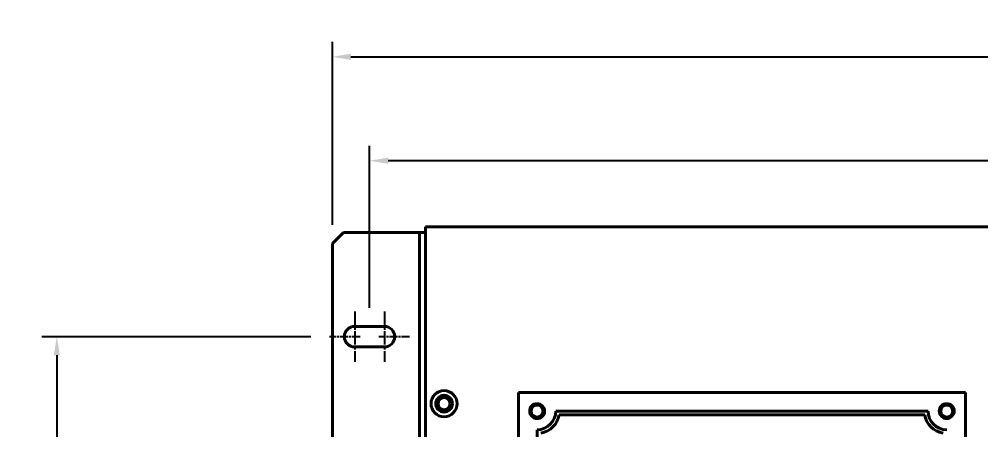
# Model space of a CAD drawing. Header units: millimetres. Extents: x 0 to 1682, y 0 to 1188.
# Drawn here: x 455 to 713.3, y 743.3 to 853.5 of the extents above; entities that cross this region are included whole.
import ezdxf

# ---------------------------------------------------------------- set-up
doc = ezdxf.new("R2010")
doc.units = ezdxf.units.MM
doc.header["$LTSCALE"] = 2
doc.linetypes.add('CHAIN', pattern=[0.3543, 0.2362, -0.0295, 0.0591, -0.0295])
for name, color, linetype, lineweight in [('가시적인 것(ISO)', 3, 'Continuous', 40), ('가시적인 좁은 것(ISO)', 3, 'Continuous', 35), ('중심 표식(ISO)', 1, 'Continuous', 25), ('치수(ISO)', 2, 'Continuous', 25)]:
    doc.layers.add(name, color=color, linetype=linetype, lineweight=lineweight)
doc.styles.add('치수 텍스트_PSTEK_POSCO', font='isocp.shx')
doc.dimstyles.new('치수_PSTEK_POSCO', dxfattribs={"dimscale": 2, "dimtxt": 3.5, "dimasz": 2.5, "dimexe": 2, "dimexo": 2.5, "dimgap": 1, "dimtad": 1, "dimrnd": 1e-08, "dimdsep": 46, "dimtxsty": '치수 텍스트_PSTEK_POSCO', "dimcen": 0.09, "dimdle": 10, "dimclrd": 7, "dimclre": 7, "dimclrt": 2, "dimadec": 1, "dimazin": 2, "dimtfac": 1, "dimtmove": 0, "dimatfit": 3, "dimfxl": 0, "dimtolj": 1, "dimlwd": -1, "dimlwe": -1, "dimarcsym": 0})

# ---------------------------------------------------------------- blocks, each defined once
blk = doc.blocks.new('*D22')
at = {"layer": 'Defpoints', "color": 0, "transparency": 16777216}
for p in [(549.12, 815.52), (1131.12, 775.02), (549.12, 771.02)]:
    blk.add_point(p, dxfattribs=at)
at = {"layer": '치수(ISO)', "color": 7, "transparency": 16777216}
for p, q in [((549.12, 776.02), (549.12, 819.52)), ((1131.12, 780.02), (1131.12, 819.52)), ((1126.12, 815.52), (554.12, 815.52))]:
    blk.add_line(p, q, dxfattribs=at)
for points in [[(554.12, 816.35), (554.12, 814.69), (549.12, 815.52)], [(1126.12, 816.35), (1126.12, 814.69), (1131.12, 815.52)]]:
    blk.add_solid(points, dxfattribs=at)
at = {"layer": '치수(ISO)', "color": 2, "transparency": 16777216, "insert": (833.61, 821.02), "char_height": 7, "attachment_point": 4, "style": '치수 텍스트_PSTEK_POSCO'}
blk.add_mtext('\\A1;582', dxfattribs=at)
blk = doc.blocks.new('*D23')
at = {"layer": 'Defpoints', "color": 0, "transparency": 16777216}
for p in [(1139.12, 843.42), (539.12, 793.27), (1139.12, 793.27)]:
    blk.add_point(p, dxfattribs=at)
at = {"layer": '치수(ISO)', "color": 7, "transparency": 16777216}
for p, q in [((539.12, 798.27), (539.12, 847.42)), ((1139.12, 798.27), (1139.12, 847.42)), ((544.12, 843.42), (1134.12, 843.42))]:
    blk.add_line(p, q, dxfattribs=at)
for points in [[(544.12, 844.25), (544.12, 842.59), (539.12, 843.42)], [(1134.12, 844.25), (1134.12, 842.59), (1139.12, 843.42)]]:
    blk.add_solid(points, dxfattribs=at)
at = {"layer": '치수(ISO)', "color": 2, "transparency": 16777216, "insert": (832.61, 848.92), "char_height": 7, "attachment_point": 4, "style": '치수 텍스트_PSTEK_POSCO'}
blk.add_mtext('\\A1;600', dxfattribs=at)
blk = doc.blocks.new('*D27')
at = {"layer": 'Defpoints', "color": 0, "transparency": 16777216}
for p in [(538.37, 768.27), (465.12, 578.27), (538.37, 578.27)]:
    blk.add_point(p, dxfattribs=at)
at = {"layer": '치수(ISO)', "color": 7, "transparency": 16777216}
for p, q in [((533.37, 768.27), (461.12, 768.27)), ((465.12, 763.27), (465.12, 583.27)), ((533.37, 578.27), (461.12, 578.27))]:
    blk.add_line(p, q, dxfattribs=at)
for points in [[(464.29, 763.27), (465.96, 763.27), (465.12, 768.27)], [(464.29, 583.27), (465.96, 583.27), (465.12, 578.27)]]:
    blk.add_solid(points, dxfattribs=at)
at = {"layer": '치수(ISO)', "color": 2, "transparency": 16777216, "insert": (459.62, 669.85), "char_height": 7, "attachment_point": 4, "rotation": 90, "style": '치수 텍스트_PSTEK_POSCO'}
blk.add_mtext('\\A1;190', dxfattribs=at)

msp = doc.modelspace()

# ---------------------------------------------------------------- linework, layer by layer
at = {"layer": '가시적인 것(ISO)'}
for p, q in [((539.1219, 793.2729), (542.1219, 796.2729)), ((542.1219, 796.2729), (560.9219, 796.2729)), ((562.5219, 796.2729), (560.9219, 796.2729)), ((562.5219, 796.2729), (564.1219, 796.2729)), ((562.5219, 695.7729), (562.5219, 796.2729)), ((564.1219, 797.7729), (1104.1219, 797.7729)), ((564.1219, 797.7729), (564.1219, 795.7729)), ((564.1219, 795.7729), (564.1219, 550.7729)), ((539.1219, 685.2729), (539.1219, 793.2729)), ((545.1219, 771.0229), (553.1219, 771.0229)), ((553.1219, 765.5229), (545.1219, 765.5229)), ((589.1219, 593.2729), (589.1219, 753.2729)), ((589.1219, 753.2729), (709.1219, 753.2729)), ((709.1219, 753.2729), (709.1219, 593.2729)), ((699.1219, 748.2729), (599.1219, 748.2729)), ((600.0379, 747.2729), (698.2058, 747.2729)), ((594.1219, 743.2729), (594.1219, 603.2729))]:
    msp.add_line(p, q, dxfattribs=at)
for centre, radius in [((569.1219, 750.2729), 3.5), ((569.1219, 750.2729), 2.25), ((569.1219, 750.2729), 1.621), ((594.1219, 748.2729), 2), ((594.1219, 748.2729), 1.6), ((704.1219, 748.2729), 2), ((704.1219, 748.2729), 1.6)]:
    msp.add_circle(centre, radius, dxfattribs=at)
for centre, radius, start, end in [((545.1219, 768.2729), 2.75, 90, 270), ((553.1219, 768.2729), 2.75, 270, 90), ((594.1219, 748.2729), 5, 270, 0), ((594.1219, 748.2729), 6, 279.594068, 350.405932), ((704.1219, 748.2729), 6, 189.594068, 260.405932), ((704.1219, 748.2729), 5, 180, 270)]:
    msp.add_arc(centre, radius, start, end, dxfattribs=at)
at = {"layer": '가시적인 좁은 것(ISO)'}
msp.add_arc((569.1219, 750.2729), 2, 80, 350, dxfattribs=at)
at = {"layer": '중심 표식(ISO)', "linetype": 'CHAIN', "ltscale": 7.50055}
for p, q in [((545.1219, 775.0229), (545.1219, 761.5229)), ((553.1219, 775.0229), (553.1219, 761.5229))]:
    msp.add_line(p, q, dxfattribs=at)
at = {"layer": '중심 표식(ISO)', "linetype": 'CHAIN', "ltscale": 4.583631}
for p, q in [((546.6219, 768.2729), (538.3719, 768.2729)), ((559.8719, 768.2729), (551.6219, 768.2729))]:
    msp.add_line(p, q, dxfattribs=at)

# ---------------------------------------------------------------- dimensions: what is measured, and where the dimension line sits
at = {"layer": '치수(ISO)', "color": 7}
dim = msp.add_linear_dim(base=(1139.1219, 843.4197), p1=(539.1219, 793.2729), p2=(1139.1219, 793.2729), dimstyle='치수_PSTEK_POSCO', override={"dimdec": 2, "dimtp": 0, "dimtm": 0, "dimtdec": 2, "dimtofl": 0, "dimatfit": 1}, dxfattribs=at)
dim.commit()
dim.dimension.update_dxf_attribs({"geometry": '*D23', "text_midpoint": (839.1219, 843.4197), "dimtype": 160})
for base, p1, p2, angle, picture, middle in [((549.1219, 815.5202), (1131.1219, 775.0229), (549.1219, 771.0229), 180, '*D22', (840.1219, 815.5202)), ((465.1219, 578.2729), (538.3719, 768.2729), (538.3719, 578.2729), 90, '*D27', (465.1219, 675.4692))]:
    dim = msp.add_linear_dim(base=base, p1=p1, p2=p2, angle=angle, dimstyle='치수_PSTEK_POSCO', override={"dimdec": 2, "dimtp": 0, "dimtm": 0, "dimtdec": 2, "dimtofl": 0, "dimatfit": 1}, dxfattribs=at)
    dim.commit()
    dim.dimension.update_dxf_attribs({"geometry": picture, "text_midpoint": middle, "dimtype": 160})

doc.saveas('drawing.dxf')
